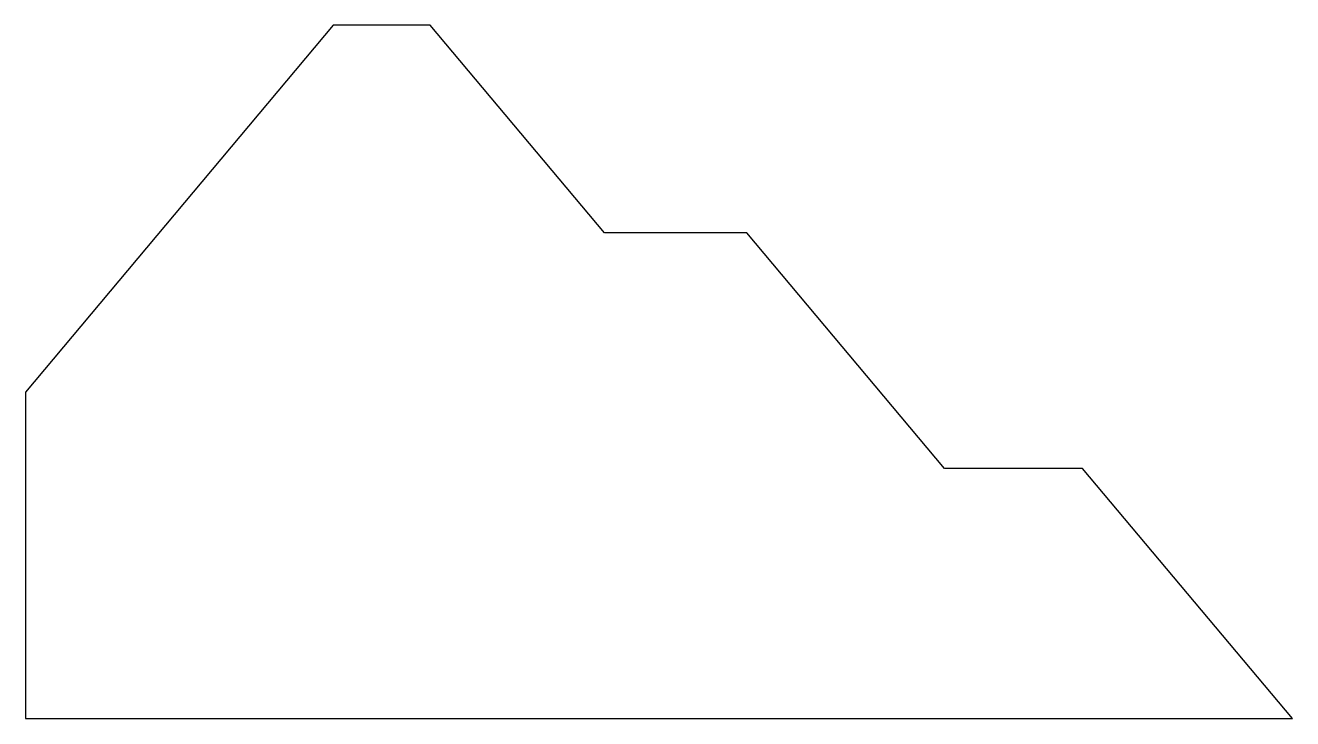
# Model space of a CAD drawing. Extents: x 0 to 8.25, y 0 to 4.51.
import ezdxf

# ---------------------------------------------------------------- set-up
doc = ezdxf.new("R2010")
doc.units = 0
doc.layers.add('MODELSKETCH_VISIBLE', color=7, linetype='CONTINUOUS')

msp = doc.modelspace()

# ---------------------------------------------------------------- linework, layer by layer
at = {"layer": 'MODELSKETCH_VISIBLE'}
for p, q in [((2.0042, 4.5148), (0, 2.1263)), ((2.6353, 4.5148), (2.0042, 4.5148)), ((3.7688, 3.1639), (2.6353, 4.5148)), ((4.6961, 3.1639), (3.7688, 3.1639)), ((5.9835, 1.6296), (4.6961, 3.1639)), ((0, 2.1263), (0, 0)), ((6.8811, 1.6296), (5.9835, 1.6296)), ((8.2485, 0), (6.8811, 1.6296)), ((0, 0), (8.2485, 0))]:
    msp.add_line(p, q, dxfattribs=at)

doc.saveas('drawing.dxf')
